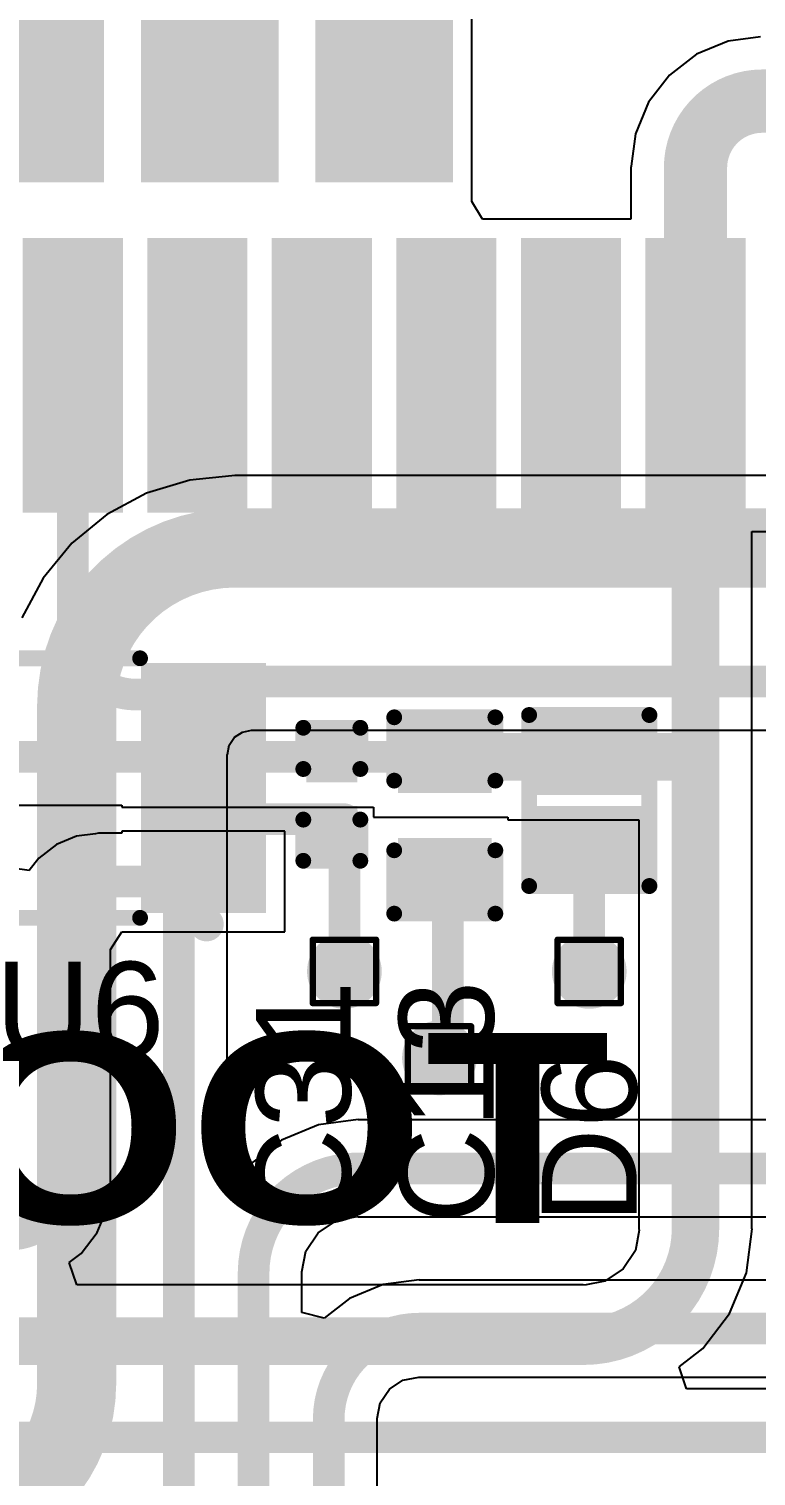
# Model space of a CAD drawing. Header units: inches. Extents: x -40 to 219, y 2 to 133.
# Drawn here: x 55.31 to 61.15, y 38.82 to 50.43 of the extents above; entities that cross this region are included whole.
import ezdxf

# ---------------------------------------------------------------- set-up
doc = ezdxf.new("R2010")
doc.units = ezdxf.units.IN
for name, color, linetype in [('Bottom Layer', 5, 'Continuous'), ('Drill Drawing', 1, 'Continuous'), ('Top Layer', 1, 'Continuous'), ('Top Overlay', 2, 'Continuous'), ('Top Paste', 8, 'Continuous'), ('Top Solder', 216, 'Continuous'), ('Via Holes', 16, 'Continuous')]:
    doc.layers.add(name, color=color, linetype=linetype)
doc.styles.add('Arial', font='', dxfattribs={"height": 0.2})
doc.styles.add('Arial Black_Bold', font='', dxfattribs={"height": 0.2})
doc.styles.get('Arial').set_extended_font_data('Arial')
doc.styles.get('Arial Black_Bold').set_extended_font_data('Arial Black', bold=True)

# ---------------------------------------------------------------- blocks, each defined once
blk = doc.blocks.new('TXB0102DCUT_21')
at = {"layer": 'Top Layer'}
for points in [[(-1.95, 0.9), (-1.15, 0.9), (-1.15, 0.6), (-1.95, 0.6)], [(1.15, 0.9), (1.95, 0.9), (1.95, 0.6), (1.15, 0.6)], [(-1.95, 0.4), (-1.15, 0.4), (-1.15, 0.1), (-1.95, 0.1)], [(1.15, 0.4), (1.95, 0.4), (1.95, 0.1), (1.15, 0.1)], [(-1.95, -0.1), (-1.15, -0.1), (-1.15, -0.4), (-1.95, -0.4)], [(1.15, -0.1), (1.95, -0.1), (1.95, -0.4), (1.15, -0.4)], [(-1.95, -0.6), (-1.15, -0.6), (-1.15, -0.9), (-1.95, -0.9)], [(1.15, -0.6), (1.95, -0.6), (1.95, -0.9), (1.15, -0.9)]]:
    blk.add_hatch(color=1, dxfattribs=at).paths.add_polyline_path(points)
at = {"layer": 'Top Paste'}
for points in [[(-1.95, 0.9), (-1.15, 0.9), (-1.15, 0.6), (-1.95, 0.6)], [(1.15, 0.9), (1.95, 0.9), (1.95, 0.6), (1.15, 0.6)], [(-1.95, 0.4), (-1.15, 0.4), (-1.15, 0.1), (-1.95, 0.1)], [(1.15, 0.4), (1.95, 0.4), (1.95, 0.1), (1.15, 0.1)], [(-1.95, -0.1), (-1.15, -0.1), (-1.15, -0.4), (-1.95, -0.4)], [(1.15, -0.1), (1.95, -0.1), (1.95, -0.4), (1.15, -0.4)], [(-1.95, -0.6), (-1.15, -0.6), (-1.15, -0.9), (-1.95, -0.9)], [(1.15, -0.6), (1.95, -0.6), (1.95, -0.9), (1.15, -0.9)]]:
    blk.add_hatch(color=8, dxfattribs=at).paths.add_polyline_path(points)
at = {"layer": 'Top Solder'}
for points in [[(-2.052, 1.002), (-1.048, 1.002), (-1.048, 0.498), (-2.052, 0.498)], [(1.048, 1.002), (2.052, 1.002), (2.052, 0.498), (1.048, 0.498)], [(-2.052, 0.502), (-1.048, 0.502), (-1.048, -0.002), (-2.052, -0.002)], [(1.048, 0.502), (2.052, 0.502), (2.052, -0.002), (1.048, -0.002)], [(-2.052, 0.002), (-1.048, 0.002), (-1.048, -0.502), (-2.052, -0.502)], [(1.048, 0.002), (2.052, 0.002), (2.052, -0.502), (1.048, -0.502)], [(-2.052, -0.498), (-1.048, -0.498), (-1.048, -1.002), (-2.052, -1.002)], [(1.048, -0.498), (2.052, -0.498), (2.052, -1.002), (1.048, -1.002)]]:
    blk.add_hatch(color=216, dxfattribs=at).paths.add_polyline_path(points)
at = {"layer": 'Top Overlay'}
for points in [[(-1.537, 1.092, 0.2, 0.2, 1), (-1.613, 1.092, 0.2, 0.2, 1)], [(-1.663, 1.092, 0.1, 0.1, 1), (-1.563, 1.092, 0.1, 0.1, 1)], [(-1.587, 1.092, 0.1, 0.1, 1), (-1.487, 1.092, 0.1, 0.1, 1)], [(-1.073, 1.041, 0.0635, 0.0635, 1), (-1.01, 1.041, 0.0635, 0.0635, 1)], [(0.933, 1.041, 0.0635, 0.0635, 1), (0.997, 1.041, 0.0635, 0.0635, 1)], [(-1.073, -1.041, 0.0635, 0.0635, 1), (-1.01, -1.041, 0.0635, 0.0635, 1)], [(0.933, -1.041, 0.0635, 0.0635, 1), (0.997, -1.041, 0.0635, 0.0635, 1)]]:
    blk.add_lwpolyline(points, format="xyseb", close=True, dxfattribs=at)
for points in [[(0.965, 1.041, 0.127, 0.127, 0), (-1.041, 1.041, 0.127, 0.127, 0)], [(0.965, -1.041, 0.127, 0.127, 0), (-1.041, -1.041, 0.127, 0.127, 0)]]:
    blk.add_lwpolyline(points, format="xyseb", dxfattribs=at)
blk = doc.blocks.new('A7672E__FASE__24')
at = {"layer": 'Top Layer'}
for points in [[(-10.35, -0.25), (-9.25, -0.25), (-9.25, -1.15), (-10.35, -1.15)], [(-11, -0.7), (-11, -1.3), (-13, -1.3), (-13, -0.7)], [(-11, -1.7), (-11, -2.3), (-13, -2.3), (-13, -1.7)], [(-10.35, -1.65), (-9.25, -1.65), (-9.25, -2.55), (-10.35, -2.55)], [(-11, -2.7), (-11, -3.3), (-13, -3.3), (-13, -2.7)], [(-10.35, -3.05), (-9.25, -3.05), (-9.25, -3.95), (-10.35, -3.95)], [(-11, -3.7), (-11, -4.3), (-13, -4.3), (-13, -3.7)], [(-11, -4.7), (-11, -5.3), (-13, -5.3), (-13, -4.7)], [(-11, -5.7), (-11, -6.3), (-13, -6.3), (-13, -5.7)]]:
    blk.add_hatch(color=1, dxfattribs=at).paths.add_polyline_path(points)
at = {"layer": 'Top Paste'}
for points in [[(-10.35, -0.25), (-9.25, -0.25), (-9.25, -1.15), (-10.35, -1.15)], [(-11, -0.7), (-11, -1.3), (-13, -1.3), (-13, -0.7)], [(-11, -1.7), (-11, -2.3), (-13, -2.3), (-13, -1.7)], [(-10.35, -1.65), (-9.25, -1.65), (-9.25, -2.55), (-10.35, -2.55)], [(-11, -2.7), (-11, -3.3), (-13, -3.3), (-13, -2.7)], [(-10.35, -3.05), (-9.25, -3.05), (-9.25, -3.95), (-10.35, -3.95)], [(-11, -3.7), (-11, -4.3), (-13, -4.3), (-13, -3.7)], [(-11, -4.7), (-11, -5.3), (-13, -5.3), (-13, -4.7)], [(-11, -5.7), (-11, -6.3), (-13, -6.3), (-13, -5.7)]]:
    blk.add_hatch(color=8, dxfattribs=at).paths.add_polyline_path(points)
at = {"layer": 'Top Solder'}
for points in [[(-10.452, -0.148), (-9.148, -0.148), (-9.148, -1.252), (-10.452, -1.252)], [(-10.898, -0.598), (-10.898, -1.402), (-13.102, -1.402), (-13.102, -0.598)], [(-10.898, -1.598), (-10.898, -2.402), (-13.102, -2.402), (-13.102, -1.598)], [(-10.452, -1.548), (-9.148, -1.548), (-9.148, -2.652), (-10.452, -2.652)], [(-10.898, -2.598), (-10.898, -3.402), (-13.102, -3.402), (-13.102, -2.598)], [(-10.452, -2.948), (-9.148, -2.948), (-9.148, -4.052), (-10.452, -4.052)], [(-10.898, -3.598), (-10.898, -4.402), (-13.102, -4.402), (-13.102, -3.598)], [(-10.898, -4.598), (-10.898, -5.402), (-13.102, -5.402), (-13.102, -4.598)], [(-10.898, -5.598), (-10.898, -6.402), (-13.102, -6.402), (-13.102, -5.598)]]:
    blk.add_hatch(color=216, dxfattribs=at).paths.add_polyline_path(points)
blk = doc.blocks.new('SOD_882_B__D___________165')
at = {"layer": 'Top Layer'}
for points in [[(-0.1, -0.4), (-0.6, -0.4), (-0.6, 0.4), (-0.1, 0.4)], [(0.6, -0.4), (0.1, -0.4), (0.1, 0.4), (0.6, 0.4)]]:
    blk.add_hatch(color=1, dxfattribs=at).paths.add_polyline_path(points)
at = {"layer": 'Top Paste'}
for points in [[(-0.1, -0.4), (-0.6, -0.4), (-0.6, 0.4), (-0.1, 0.4)], [(0.6, -0.4), (0.1, -0.4), (0.1, 0.4), (0.6, 0.4)]]:
    blk.add_hatch(color=8, dxfattribs=at).paths.add_polyline_path(points)
at = {"layer": 'Top Solder'}
for points in [[(-0.045, -0.455), (-0.655, -0.455), (-0.655, 0.455), (-0.045, 0.455)], [(0.655, -0.455), (0.045, -0.455), (0.045, 0.455), (0.655, 0.455)]]:
    blk.add_hatch(color=216, dxfattribs=at).paths.add_polyline_path(points)
at = {"layer": 'Top Overlay'}
for points in [[(0.686, 0.483, 0.127, 0.127, 0), (-0.686, 0.483, 0.127, 0.127, 0)], [(-0.686, -0.483, 0.127, 0.127, 0), (-0.686, 0.483, 0.127, 0.127, 0)], [(0.686, -0.483, 0.127, 0.127, 0), (0.686, 0.483, 0.127, 0.127, 0)], [(0.686, -0.483, 0.127, 0.127, 0), (-0.686, -0.483, 0.127, 0.127, 0)]]:
    blk.add_lwpolyline(points, format="xyseb", dxfattribs=at)
for points in [[(-0.718, 0.483, 0.0635, 0.0635, 1), (-0.654, 0.483, 0.0635, 0.0635, 1)], [(-0.718, 0.483, 0.0635, 0.0635, 1), (-0.654, 0.483, 0.0635, 0.0635, 1)], [(0.654, 0.483, 0.0635, 0.0635, 1), (0.718, 0.483, 0.0635, 0.0635, 1)], [(0.654, 0.483, 0.0635, 0.0635, 1), (0.718, 0.483, 0.0635, 0.0635, 1)], [(-0.718, -0.483, 0.0635, 0.0635, 1), (-0.654, -0.483, 0.0635, 0.0635, 1)], [(-0.718, -0.483, 0.0635, 0.0635, 1), (-0.654, -0.483, 0.0635, 0.0635, 1)], [(0.654, -0.483, 0.0635, 0.0635, 1), (0.718, -0.483, 0.0635, 0.0635, 1)], [(0.654, -0.483, 0.0635, 0.0635, 1), (0.718, -0.483, 0.0635, 0.0635, 1)]]:
    blk.add_lwpolyline(points, format="xyseb", close=True, dxfattribs=at)
blk = doc.blocks.new('CAP_0201_181')
at = {"layer": 'Top Layer'}
for points in [[(-0.45, 0.15), (-0.15, 0.15), (-0.15, -0.15), (-0.45, -0.15)], [(0.15, 0.15), (0.45, 0.15), (0.45, -0.15), (0.15, -0.15)]]:
    blk.add_hatch(color=1, dxfattribs=at).paths.add_polyline_path(points)
at = {"layer": 'Top Paste'}
for points in [[(-0.45, 0.15), (-0.15, 0.15), (-0.15, -0.15), (-0.45, -0.15)], [(0.15, 0.15), (0.45, 0.15), (0.45, -0.15), (0.15, -0.15)]]:
    blk.add_hatch(color=8, dxfattribs=at).paths.add_polyline_path(points)
at = {"layer": 'Top Solder'}
for points in [[(-0.505, 0.205), (-0.095, 0.205), (-0.095, -0.205), (-0.505, -0.205)], [(0.095, 0.205), (0.505, 0.205), (0.505, -0.205), (0.095, -0.205)]]:
    blk.add_hatch(color=216, dxfattribs=at).paths.add_polyline_path(points)
at = {"layer": 'Top Overlay'}
for points in [[(-0.203, 0.229, 0.127, 0.127, 0), (-0.533, 0.229, 0.127, 0.127, 0)], [(-0.533, -0.229, 0.127, 0.127, 0), (-0.533, 0.229, 0.127, 0.127, 0)], [(0.203, 0.229, 0.127, 0.127, 0), (0.533, 0.229, 0.127, 0.127, 0)], [(0.533, -0.229, 0.127, 0.127, 0), (0.533, 0.229, 0.127, 0.127, 0)], [(-0.203, -0.229, 0.127, 0.127, 0), (-0.533, -0.229, 0.127, 0.127, 0)], [(0.533, -0.229, 0.127, 0.127, 0), (0.203, -0.229, 0.127, 0.127, 0)]]:
    blk.add_lwpolyline(points, format="xyseb", dxfattribs=at)
for points in [[(-0.565, 0.229, 0.0635, 0.0635, 1), (-0.502, 0.229, 0.0635, 0.0635, 1)], [(-0.565, 0.229, 0.0635, 0.0635, 1), (-0.502, 0.229, 0.0635, 0.0635, 1)], [(-0.235, 0.229, 0.0635, 0.0635, 1), (-0.171, 0.229, 0.0635, 0.0635, 1)], [(0.171, 0.229, 0.0635, 0.0635, 1), (0.235, 0.229, 0.0635, 0.0635, 1)], [(0.502, 0.229, 0.0635, 0.0635, 1), (0.565, 0.229, 0.0635, 0.0635, 1)], [(0.502, 0.229, 0.0635, 0.0635, 1), (0.565, 0.229, 0.0635, 0.0635, 1)], [(-0.565, -0.229, 0.0635, 0.0635, 1), (-0.502, -0.229, 0.0635, 0.0635, 1)], [(-0.565, -0.229, 0.0635, 0.0635, 1), (-0.502, -0.229, 0.0635, 0.0635, 1)], [(-0.235, -0.229, 0.0635, 0.0635, 1), (-0.171, -0.229, 0.0635, 0.0635, 1)], [(0.171, -0.229, 0.0635, 0.0635, 1), (0.235, -0.229, 0.0635, 0.0635, 1)], [(0.502, -0.229, 0.0635, 0.0635, 1), (0.565, -0.229, 0.0635, 0.0635, 1)], [(0.502, -0.229, 0.0635, 0.0635, 1), (0.565, -0.229, 0.0635, 0.0635, 1)]]:
    blk.add_lwpolyline(points, format="xyseb", close=True, dxfattribs=at)
blk = doc.blocks.new('C___0402_199')
at = {"layer": 'Top Layer'}
for points in [[(-0.699, -0.318), (-0.699, 0.317), (-0.241, 0.317), (-0.241, -0.318)], [(0.241, -0.318), (0.241, 0.317), (0.699, 0.317), (0.699, -0.318)]]:
    blk.add_hatch(color=1, dxfattribs=at).paths.add_polyline_path(points)
at = {"layer": 'Top Paste'}
for points in [[(-0.699, -0.318), (-0.699, 0.317), (-0.241, 0.317), (-0.241, -0.318)], [(0.241, -0.318), (0.241, 0.317), (0.699, 0.317), (0.699, -0.318)]]:
    blk.add_hatch(color=8, dxfattribs=at).paths.add_polyline_path(points)
at = {"layer": 'Top Solder'}
for points in [[(-0.758, -0.377), (-0.758, 0.377), (-0.181, 0.377), (-0.181, -0.377)], [(0.181, -0.377), (0.181, 0.377), (0.759, 0.377), (0.759, -0.377)]]:
    blk.add_hatch(color=216, dxfattribs=at).paths.add_polyline_path(points)
at = {"layer": 'Top Overlay'}
for points in [[(-0.787, -0.406, 0.127, 0.127, 0), (-0.787, 0.406, 0.127, 0.127, 0)], [(-0.279, 0.406, 0.127, 0.127, 0), (-0.787, 0.406, 0.127, 0.127, 0)], [(0.787, 0.406, 0.127, 0.127, 0), (0.279, 0.406, 0.127, 0.127, 0)], [(0.787, -0.406, 0.127, 0.127, 0), (0.787, 0.406, 0.127, 0.127, 0)], [(-0.279, -0.406, 0.127, 0.127, 0), (-0.787, -0.406, 0.127, 0.127, 0)], [(0.279, -0.406, 0.127, 0.127, 0), (0.787, -0.406, 0.127, 0.127, 0)]]:
    blk.add_lwpolyline(points, format="xyseb", dxfattribs=at)
for points in [[(-0.819, 0.406, 0.0635, 0.0635, 1), (-0.756, 0.406, 0.0635, 0.0635, 1)], [(-0.819, 0.406, 0.0635, 0.0635, 1), (-0.756, 0.406, 0.0635, 0.0635, 1)], [(-0.311, 0.406, 0.0635, 0.0635, 1), (-0.248, 0.406, 0.0635, 0.0635, 1)], [(0.248, 0.406, 0.0635, 0.0635, 1), (0.311, 0.406, 0.0635, 0.0635, 1)], [(0.756, 0.406, 0.0635, 0.0635, 1), (0.819, 0.406, 0.0635, 0.0635, 1)], [(0.756, 0.406, 0.0635, 0.0635, 1), (0.819, 0.406, 0.0635, 0.0635, 1)], [(-0.819, -0.406, 0.0635, 0.0635, 1), (-0.756, -0.406, 0.0635, 0.0635, 1)], [(-0.819, -0.406, 0.0635, 0.0635, 1), (-0.756, -0.406, 0.0635, 0.0635, 1)], [(-0.311, -0.406, 0.0635, 0.0635, 1), (-0.248, -0.406, 0.0635, 0.0635, 1)], [(0.248, -0.406, 0.0635, 0.0635, 1), (0.311, -0.406, 0.0635, 0.0635, 1)], [(0.756, -0.406, 0.0635, 0.0635, 1), (0.819, -0.406, 0.0635, 0.0635, 1)], [(0.756, -0.406, 0.0635, 0.0635, 1), (0.819, -0.406, 0.0635, 0.0635, 1)]]:
    blk.add_lwpolyline(points, format="xyseb", close=True, dxfattribs=at)

msp = doc.modelspace()

# ---------------------------------------------------------------- hatches: boundary and pattern name
at = {"layer": 'Bottom Layer'}
h = msp.add_hatch(color=5, dxfattribs=at)
edge = h.paths.add_edge_path()
edge.add_arc((57.846, 42.865), 0.3, 0, 360)
h = msp.add_hatch(color=5, dxfattribs=at)
edge = h.paths.add_edge_path()
edge.add_arc((59.812, 42.865), 0.3, 0, 360)
h = msp.add_hatch(color=5, dxfattribs=at)
edge = h.paths.add_edge_path()
edge.add_arc((58.609, 42.171), 0.3, 0, 360)
at = {"layer": 'Top Layer'}
h = msp.add_hatch(color=1, dxfattribs=at)
edge = h.paths.add_edge_path()
edge.add_arc((57.846, 42.865), 0.3, 0, 360)
h = msp.add_hatch(color=1, dxfattribs=at)
edge = h.paths.add_edge_path()
edge.add_arc((59.812, 42.865), 0.3, 0, 360)
h = msp.add_hatch(color=1, dxfattribs=at)
edge = h.paths.add_edge_path()
edge.add_arc((58.609, 42.171), 0.3, 0, 360)
at = {"layer": 'Via Holes'}
h = msp.add_hatch(color=7, dxfattribs=at)
edge = h.paths.add_edge_path()
edge.add_arc((57.846, 42.865), 0.15, 0, 360)
h = msp.add_hatch(color=7, dxfattribs=at)
edge = h.paths.add_edge_path()
edge.add_arc((59.812, 42.865), 0.15, 0, 360)
h = msp.add_hatch(color=7, dxfattribs=at)
edge = h.paths.add_edge_path()
edge.add_arc((58.609, 42.171), 0.15, 0, 360)

# ---------------------------------------------------------------- linework, layer by layer
at = {"layer": 'Bottom Layer'}
for p, q in [((56.604, 46.807), (56.257, 46.701)), ((56.942, 46.84), (56.604, 46.807)), ((56.965, 46.844), (56.942, 46.84)), ((70.955, 46.844), (56.965, 46.844)), ((56.257, 46.701), (55.938, 46.53)), ((55.938, 46.53), (55.657, 46.301)), ((55.657, 46.301), (55.427, 46.02)), ((55.427, 46.02), (55.257, 45.701)), ((56.922, 44.68), (56.964, 44.743)), ((56.964, 44.743), (57.027, 44.785)), ((57.027, 44.785), (57.101, 44.8)), ((57.101, 44.8), (57.101, 44.801)), ((57.101, 44.801), (80.097, 44.801)), ((56.905, 41.358), (56.905, 44.606)), ((56.905, 44.606), (56.907, 44.606)), ((56.907, 44.606), (56.922, 44.68)), ((57.638, 41.635), (57.341, 41.512)), ((57.956, 41.677), (57.638, 41.635)), ((57.956, 41.674), (57.956, 41.677)), ((80.124, 41.674), (57.956, 41.674)), ((57.341, 41.512), (57.086, 41.316)), ((57.074, 41.301), (56.905, 41.358)), ((57.086, 41.316), (57.074, 41.301)), ((57.782, 40.866), (57.947, 40.899)), ((57.947, 40.899), (57.956, 40.897)), ((57.956, 40.897), (80.147, 40.897)), ((57.536, 40.62), (57.635, 40.767)), ((57.635, 40.767), (57.782, 40.866)), ((57.503, 40.455), (57.536, 40.62)), ((57.505, 40.446), (57.503, 40.455)), ((57.505, 40.129), (57.505, 40.446)), ((58.157, 40.352), (57.888, 40.24)), ((58.446, 40.39), (58.157, 40.352)), ((58.446, 40.388), (58.446, 40.39)), ((80.149, 40.388), (58.446, 40.388)), ((57.888, 40.24), (57.683, 40.083)), ((57.683, 40.083), (57.505, 40.129)), ((58.316, 39.586), (58.443, 39.611)), ((58.443, 39.611), (58.446, 39.611)), ((58.446, 39.611), (80.149, 39.611)), ((58.133, 39.403), (58.207, 39.513)), ((58.207, 39.513), (58.316, 39.586)), ((58.108, 39.277), (58.133, 39.403)), ((58.109, 39.274), (58.108, 39.277)), ((58.109, 34.022), (58.109, 39.274))]:
    msp.add_line(p, q, dxfattribs=at)
for points in [[(55.696, 44.993, 0.635, 0.635, -0.414214), (56.965, 46.262, 0.635, 0.635, 0)], [(56.965, 46.262, 0.635, 0.635, 0), (70.955, 46.262, 0.635, 0.635, 0)], [(55.696, 39.555, 0.635, 0.635, 0), (55.696, 44.993, 0.635, 0.635, 0)], [(56.517, 44.606, 0.254, 0.254, -0.414214), (57.101, 45.19, 0.254, 0.254, 0)], [(57.101, 45.19, 0.254, 0.254, 0), (80.492, 45.19, 0.254, 0.254, 0)], [(56.517, 36.093, 0.254, 0.254, 0), (56.517, 44.606, 0.254, 0.254, 0)], [(57.117, 40.446, 0.254, 0.254, -0.414214), (57.956, 41.285, 0.254, 0.254, 0)], [(57.956, 41.285, 0.254, 0.254, 0), (80.531, 41.285, 0.254, 0.254, 0)], [(57.117, 34.882, 0.254, 0.254, 0), (57.117, 40.446, 0.254, 0.254, 0)], [(57.72, 39.274, 0.254, 0.254, -0.414214), (58.446, 39.999, 0.254, 0.254, 0)], [(58.446, 39.999, 0.254, 0.254, 0), (80.544, 39.999, 0.254, 0.254, 0)], [(55.696, 39.555, 0.635, 0.635, -0.414214), (54.579, 38.437, 0.635, 0.635, 0)], [(57.72, 34.022, 0.254, 0.254, 0), (57.72, 39.274, 0.254, 0.254, 0)]]:
    msp.add_lwpolyline(points, format="xyseb", dxfattribs=at)
for points in [[(56.806, 46.262, 0.318, 0.318, 1), (57.124, 46.262, 0.318, 0.318, 1)], [(56.806, 46.262, 0.318, 0.318, 1), (57.124, 46.262, 0.318, 0.318, 1)], [(55.537, 44.993, 0.318, 0.318, 1), (55.855, 44.993, 0.318, 0.318, 1)], [(55.537, 44.993, 0.318, 0.318, 1), (55.855, 44.993, 0.318, 0.318, 1)], [(57.037, 45.19, 0.127, 0.127, 1), (57.164, 45.19, 0.127, 0.127, 1)], [(57.037, 45.19, 0.127, 0.127, 1), (57.164, 45.19, 0.127, 0.127, 1)], [(56.453, 44.606, 0.127, 0.127, 1), (56.58, 44.606, 0.127, 0.127, 1)], [(56.453, 44.606, 0.127, 0.127, 1), (56.58, 44.606, 0.127, 0.127, 1)], [(57.893, 41.285, 0.127, 0.127, 1), (58.02, 41.285, 0.127, 0.127, 1)], [(57.893, 41.285, 0.127, 0.127, 1), (58.02, 41.285, 0.127, 0.127, 1)], [(57.053, 40.446, 0.127, 0.127, 1), (57.18, 40.446, 0.127, 0.127, 1)], [(57.053, 40.446, 0.127, 0.127, 1), (57.18, 40.446, 0.127, 0.127, 1)], [(58.382, 39.999, 0.127, 0.127, 1), (58.509, 39.999, 0.127, 0.127, 1)], [(58.382, 39.999, 0.127, 0.127, 1), (58.509, 39.999, 0.127, 0.127, 1)], [(55.537, 39.555, 0.318, 0.318, 1), (55.855, 39.555, 0.318, 0.318, 1)], [(55.537, 39.555, 0.318, 0.318, 1), (55.855, 39.555, 0.318, 0.318, 1)], [(57.657, 39.274, 0.127, 0.127, 1), (57.784, 39.274, 0.127, 0.127, 1)], [(57.657, 39.274, 0.127, 0.127, 1), (57.784, 39.274, 0.127, 0.127, 1)]]:
    msp.add_lwpolyline(points, format="xyseb", close=True, dxfattribs=at)
at = {"layer": 'Drill Drawing'}
for points in [[(57.592, 43.119, 0.0508, 0.0508, 0), (58.1, 43.119, 0.0508, 0.0508, 0)], [(57.592, 42.611, 0.0508, 0.0508, 0), (57.592, 43.119, 0.0508, 0.0508, 0)], [(58.1, 42.611, 0.0508, 0.0508, 0), (58.1, 43.119, 0.0508, 0.0508, 0)], [(59.558, 43.119, 0.0508, 0.0508, 0), (60.066, 43.119, 0.0508, 0.0508, 0)], [(59.558, 42.611, 0.0508, 0.0508, 0), (59.558, 43.119, 0.0508, 0.0508, 0)], [(60.066, 42.611, 0.0508, 0.0508, 0), (60.066, 43.119, 0.0508, 0.0508, 0)], [(57.592, 42.611, 0.0508, 0.0508, 0), (58.1, 42.611, 0.0508, 0.0508, 0)], [(59.558, 42.611, 0.0508, 0.0508, 0), (60.066, 42.611, 0.0508, 0.0508, 0)], [(58.355, 42.425, 0.0508, 0.0508, 0), (58.863, 42.425, 0.0508, 0.0508, 0)], [(58.355, 41.917, 0.0508, 0.0508, 0), (58.355, 42.425, 0.0508, 0.0508, 0)], [(58.863, 41.917, 0.0508, 0.0508, 0), (58.863, 42.425, 0.0508, 0.0508, 0)], [(58.355, 41.917, 0.0508, 0.0508, 0), (58.863, 41.917, 0.0508, 0.0508, 0)]]:
    msp.add_lwpolyline(points, format="xyseb", dxfattribs=at)
for points in [[(57.579, 43.119, 0.0254, 0.0254, 1), (57.605, 43.119, 0.0254, 0.0254, 1)], [(57.579, 43.119, 0.0254, 0.0254, 1), (57.605, 43.119, 0.0254, 0.0254, 1)], [(58.087, 43.119, 0.0254, 0.0254, 1), (58.113, 43.119, 0.0254, 0.0254, 1)], [(58.087, 43.119, 0.0254, 0.0254, 1), (58.113, 43.119, 0.0254, 0.0254, 1)], [(59.545, 43.119, 0.0254, 0.0254, 1), (59.571, 43.119, 0.0254, 0.0254, 1)], [(59.545, 43.119, 0.0254, 0.0254, 1), (59.571, 43.119, 0.0254, 0.0254, 1)], [(60.053, 43.119, 0.0254, 0.0254, 1), (60.079, 43.119, 0.0254, 0.0254, 1)], [(60.053, 43.119, 0.0254, 0.0254, 1), (60.079, 43.119, 0.0254, 0.0254, 1)], [(57.579, 42.611, 0.0254, 0.0254, 1), (57.605, 42.611, 0.0254, 0.0254, 1)], [(57.579, 42.611, 0.0254, 0.0254, 1), (57.605, 42.611, 0.0254, 0.0254, 1)], [(58.087, 42.611, 0.0254, 0.0254, 1), (58.113, 42.611, 0.0254, 0.0254, 1)], [(58.087, 42.611, 0.0254, 0.0254, 1), (58.113, 42.611, 0.0254, 0.0254, 1)], [(59.545, 42.611, 0.0254, 0.0254, 1), (59.571, 42.611, 0.0254, 0.0254, 1)], [(59.545, 42.611, 0.0254, 0.0254, 1), (59.571, 42.611, 0.0254, 0.0254, 1)], [(60.053, 42.611, 0.0254, 0.0254, 1), (60.079, 42.611, 0.0254, 0.0254, 1)], [(60.053, 42.611, 0.0254, 0.0254, 1), (60.079, 42.611, 0.0254, 0.0254, 1)], [(58.343, 42.425, 0.0254, 0.0254, 1), (58.368, 42.425, 0.0254, 0.0254, 1)], [(58.343, 42.425, 0.0254, 0.0254, 1), (58.368, 42.425, 0.0254, 0.0254, 1)], [(58.851, 42.425, 0.0254, 0.0254, 1), (58.876, 42.425, 0.0254, 0.0254, 1)], [(58.851, 42.425, 0.0254, 0.0254, 1), (58.876, 42.425, 0.0254, 0.0254, 1)], [(58.343, 41.917, 0.0254, 0.0254, 1), (58.368, 41.917, 0.0254, 0.0254, 1)], [(58.343, 41.917, 0.0254, 0.0254, 1), (58.368, 41.917, 0.0254, 0.0254, 1)], [(58.851, 41.917, 0.0254, 0.0254, 1), (58.876, 41.917, 0.0254, 0.0254, 1)], [(58.851, 41.917, 0.0254, 0.0254, 1), (58.876, 41.917, 0.0254, 0.0254, 1)]]:
    msp.add_lwpolyline(points, format="xyseb", close=True, dxfattribs=at)
at = {"layer": 'Top Layer'}
for p, q in [((58.869, 49.079), (58.869, 50.651)), ((60.928, 50.329), (60.674, 50.223)), ((61.187, 50.363), (60.928, 50.329)), ((60.674, 50.223), (60.456, 50.056)), ((60.456, 50.056), (60.289, 49.838)), ((60.289, 49.838), (60.183, 49.584)), ((60.183, 49.584), (60.149, 49.325)), ((60.149, 49.325), (60.147, 49.311)), ((60.147, 49.311), (60.147, 48.901)), ((58.869, 49.043), (58.869, 49.079)), ((58.955, 48.901), (58.869, 49.043)), ((60.147, 48.901), (58.955, 48.901)), ((61.118, 44.586), (61.118, 46.393)), ((61.118, 46.393), (61.436, 46.393)), ((61.118, 40.799), (61.118, 44.586)), ((55.156, 44.198), (56.06, 44.198)), ((56.06, 44.198), (56.06, 44.182)), ((56.06, 44.182), (58.08, 44.182)), ((58.08, 44.182), (58.08, 44.103)), ((58.08, 44.103), (59.158, 44.103)), ((59.158, 44.103), (59.158, 44.082)), ((59.158, 44.082), (60.211, 44.082)), ((60.211, 44.082), (60.211, 40.799)), ((55.696, 43.95), (55.533, 43.882)), ((55.847, 43.97), (55.696, 43.95)), ((55.872, 43.974), (55.847, 43.97)), ((56.06, 43.974), (55.872, 43.974)), ((57.368, 43.99), (56.06, 43.99)), ((56.06, 43.99), (56.06, 43.974)), ((57.368, 43.182), (57.368, 43.99)), ((55.392, 43.774), (55.316, 43.675)), ((55.533, 43.882), (55.392, 43.774)), ((55.316, 43.675), (55.182, 43.694)), ((55.969, 43.042), (56.06, 43.182)), ((56.06, 43.182), (57.368, 43.182)), ((55.969, 41.171), (55.969, 43.042)), ((55.941, 40.963), (55.967, 41.162)), ((55.967, 41.162), (55.969, 41.171)), ((55.861, 40.769), (55.941, 40.963)), ((55.733, 40.603), (55.861, 40.769)), ((60.214, 40.788), (60.182, 40.626)), ((60.211, 40.799), (60.214, 40.788)), ((61.074, 40.448), (61.121, 40.799)), ((61.121, 40.799), (61.118, 40.799)), ((55.637, 40.529), (55.733, 40.603)), ((55.697, 40.351), (55.637, 40.529)), ((60.182, 40.626), (60.083, 40.479)), ((60.083, 40.479), (59.936, 40.381)), ((60.939, 40.121), (61.074, 40.448)), ((59.763, 40.351), (55.697, 40.351)), ((59.775, 40.349), (59.763, 40.351)), ((59.936, 40.381), (59.775, 40.349)), ((60.723, 39.839), (60.939, 40.121)), ((60.533, 39.693), (60.723, 39.839)), ((60.593, 39.516), (60.533, 39.693)), ((64.203, 39.516), (60.593, 39.516))]:
    msp.add_line(p, q, dxfattribs=at)
for points in [[(60.665, 49.311, 0.508, 0.508, -0.414214), (61.201, 49.847, 0.508, 0.508, 0)], [(61.201, 49.847, 0.508, 0.508, 0), (63.997, 49.847, 0.508, 0.508, 0)], [(60.665, 47.647, 0.508, 0.508, 0), (60.665, 49.311, 0.508, 0.508, 0)], [(60.665, 44.586, 0.381, 0.381, 0), (60.665, 47.647, 0.381, 0.381, 0)], [(55.665, 45.591, 0.254, 0.254, 0), (55.665, 47.647, 0.254, 0.254, 0)], [(56.169, 45.086, 0.254, 0.254, -0.414214), (55.665, 45.591, 0.254, 0.254, 0)], [(56.169, 45.086, 0.254, 0.254, 0), (56.714, 45.086, 0.254, 0.254, 0)], [(53.614, 44.586, 0.254, 0.254, 0), (56.103, 44.586, 0.254, 0.254, 0)], [(56.128, 44.586, 0.254, 0.254, 0), (56.714, 44.586, 0.254, 0.254, 0)], [(56.714, 44.586, 0.254, 0.254, 0), (57.745, 44.586, 0.254, 0.254, 0)], [(57.745, 44.586, 0.254, 0.254, 0), (58.652, 44.586, 0.254, 0.254, 0)], [(58.652, 44.586, 0.254, 0.254, 0), (58.931, 44.586, 0.254, 0.254, 0)], [(58.931, 44.586, 0.381, 0.381, 0), (60.665, 44.586, 0.381, 0.381, 0)], [(60.665, 40.799, 0.381, 0.381, 0), (60.665, 44.586, 0.381, 0.381, 0)], [(56.714, 44.086, 0.254, 0.254, 0), (57.746, 44.086, 0.254, 0.254, 0)], [(57.746, 44.086, 0.254, 0.254, 0), (57.846, 44.086, 0.254, 0.254, 0)], [(57.746, 44.086, 0.254, 0.254, -0.414214), (57.846, 43.986, 0.254, 0.254, 0)], [(57.846, 42.865, 0.254, 0.254, 0), (57.846, 43.986, 0.254, 0.254, 0)], [(59.812, 42.865, 0.254, 0.254, 0), (59.812, 43.886, 0.254, 0.254, 0)], [(58.676, 42.237, 0.254, 0.254, 0), (58.676, 43.748, 0.254, 0.254, 0)], [(55.58, 43.295, 0.254, 0.254, -0.414214), (55.872, 43.586, 0.254, 0.254, 0)], [(55.872, 43.586, 0.254, 0.254, 0), (56.714, 43.586, 0.254, 0.254, 0)], [(55.58, 41.171, 0.254, 0.254, 0), (55.58, 43.295, 0.254, 0.254, 0)], [(58.609, 42.171, 0.254, 0.254, 0), (58.676, 42.237, 0.254, 0.254, 0)], [(55.58, 41.171, 0.254, 0.254, -0.414214), (55.164, 40.755, 0.254, 0.254, 0)], [(60.665, 40.799, 0.381, 0.381, -0.414214), (59.763, 39.898, 0.381, 0.381, 0)], [(40.278, 39.898, 0.381, 0.381, 0), (59.763, 39.898, 0.381, 0.381, 0)], [(40.939, 39.127, 0.254, 0.254, 0), (64.203, 39.127, 0.254, 0.254, 0)]]:
    msp.add_lwpolyline(points, format="xyseb", dxfattribs=at)
for points in [[(61.074, 49.847, 0.254, 0.254, 1), (61.328, 49.847, 0.254, 0.254, 1)], [(61.074, 49.847, 0.254, 0.254, 1), (61.328, 49.847, 0.254, 0.254, 1)], [(60.538, 49.311, 0.254, 0.254, 1), (60.792, 49.311, 0.254, 0.254, 1)], [(60.538, 49.311, 0.254, 0.254, 1), (60.792, 49.311, 0.254, 0.254, 1)], [(60.538, 47.647, 0.254, 0.254, 1), (60.792, 47.647, 0.254, 0.254, 1)], [(60.569, 47.647, 0.191, 0.191, 1), (60.76, 47.647, 0.191, 0.191, 1)], [(55.601, 47.647, 0.127, 0.127, 1), (55.728, 47.647, 0.127, 0.127, 1)], [(55.601, 45.591, 0.127, 0.127, 1), (55.728, 45.591, 0.127, 0.127, 1)], [(55.601, 45.591, 0.127, 0.127, 1), (55.728, 45.591, 0.127, 0.127, 1)], [(56.106, 45.086, 0.127, 0.127, 1), (56.233, 45.086, 0.127, 0.127, 1)], [(56.106, 45.086, 0.127, 0.127, 1), (56.233, 45.086, 0.127, 0.127, 1)], [(56.651, 45.086, 0.127, 0.127, 1), (56.778, 45.086, 0.127, 0.127, 1)], [(56.039, 44.586, 0.127, 0.127, 1), (56.166, 44.586, 0.127, 0.127, 1)], [(56.064, 44.586, 0.127, 0.127, 1), (56.191, 44.586, 0.127, 0.127, 1)], [(56.651, 44.586, 0.127, 0.127, 1), (56.778, 44.586, 0.127, 0.127, 1)], [(56.651, 44.586, 0.127, 0.127, 1), (56.778, 44.586, 0.127, 0.127, 1)], [(57.681, 44.586, 0.127, 0.127, 1), (57.808, 44.586, 0.127, 0.127, 1)], [(57.681, 44.586, 0.127, 0.127, 1), (57.808, 44.586, 0.127, 0.127, 1)], [(58.588, 44.586, 0.127, 0.127, 1), (58.715, 44.586, 0.127, 0.127, 1)], [(58.588, 44.586, 0.127, 0.127, 1), (58.715, 44.586, 0.127, 0.127, 1)], [(58.836, 44.586, 0.191, 0.191, 1), (59.026, 44.586, 0.191, 0.191, 1)], [(58.868, 44.586, 0.127, 0.127, 1), (58.995, 44.586, 0.127, 0.127, 1)], [(60.569, 44.586, 0.191, 0.191, 1), (60.76, 44.586, 0.191, 0.191, 1)], [(60.569, 44.586, 0.191, 0.191, 1), (60.76, 44.586, 0.191, 0.191, 1)], [(60.569, 44.586, 0.191, 0.191, 1), (60.76, 44.586, 0.191, 0.191, 1)], [(56.651, 44.086, 0.127, 0.127, 1), (56.778, 44.086, 0.127, 0.127, 1)], [(57.683, 44.086, 0.127, 0.127, 1), (57.81, 44.086, 0.127, 0.127, 1)], [(57.683, 44.086, 0.127, 0.127, 1), (57.81, 44.086, 0.127, 0.127, 1)], [(57.683, 44.086, 0.127, 0.127, 1), (57.81, 44.086, 0.127, 0.127, 1)], [(57.783, 44.086, 0.127, 0.127, 1), (57.91, 44.086, 0.127, 0.127, 1)], [(57.783, 43.986, 0.127, 0.127, 1), (57.91, 43.986, 0.127, 0.127, 1)], [(57.783, 43.986, 0.127, 0.127, 1), (57.91, 43.986, 0.127, 0.127, 1)], [(59.749, 43.886, 0.127, 0.127, 1), (59.876, 43.886, 0.127, 0.127, 1)], [(58.612, 43.748, 0.127, 0.127, 1), (58.739, 43.748, 0.127, 0.127, 1)], [(55.808, 43.586, 0.127, 0.127, 1), (55.935, 43.586, 0.127, 0.127, 1)], [(55.808, 43.586, 0.127, 0.127, 1), (55.935, 43.586, 0.127, 0.127, 1)], [(56.651, 43.586, 0.127, 0.127, 1), (56.778, 43.586, 0.127, 0.127, 1)], [(55.517, 43.295, 0.127, 0.127, 1), (55.644, 43.295, 0.127, 0.127, 1)], [(55.517, 43.295, 0.127, 0.127, 1), (55.644, 43.295, 0.127, 0.127, 1)], [(57.783, 42.865, 0.127, 0.127, 1), (57.91, 42.865, 0.127, 0.127, 1)], [(59.749, 42.865, 0.127, 0.127, 1), (59.876, 42.865, 0.127, 0.127, 1)], [(58.546, 42.171, 0.127, 0.127, 1), (58.673, 42.171, 0.127, 0.127, 1)], [(58.612, 42.237, 0.127, 0.127, 1), (58.739, 42.237, 0.127, 0.127, 1)], [(58.612, 42.237, 0.127, 0.127, 1), (58.739, 42.237, 0.127, 0.127, 1)], [(55.517, 41.171, 0.127, 0.127, 1), (55.644, 41.171, 0.127, 0.127, 1)], [(55.517, 41.171, 0.127, 0.127, 1), (55.644, 41.171, 0.127, 0.127, 1)], [(60.569, 40.799, 0.191, 0.191, 1), (60.76, 40.799, 0.191, 0.191, 1)], [(60.569, 40.799, 0.191, 0.191, 1), (60.76, 40.799, 0.191, 0.191, 1)], [(59.668, 39.898, 0.191, 0.191, 1), (59.858, 39.898, 0.191, 0.191, 1)], [(59.668, 39.898, 0.191, 0.191, 1), (59.858, 39.898, 0.191, 0.191, 1)]]:
    msp.add_lwpolyline(points, format="xyseb", close=True, dxfattribs=at)

# ---------------------------------------------------------------- block references
for name, p, rotation in [('A7672E__FASE__24', (54.665, 59.647), 90), ('TXB0102DCUT_21', (55.164, 44.336), 180), ('C___0402_199', (58.652, 44.116), 270), ('SOD_882_B__D___________165', (59.812, 44.236), 270), ('CAP_0201_181', (57.745, 44.286), 270)]:
    msp.add_blockref(name, p, dxfattribs=dict(rotation=rotation))

# ---------------------------------------------------------------- texts
at = {"layer": 'Top Overlay', "style": 'Arial'}
msp.add_text('U6', height=0.762, dxfattribs=at).set_placement((55.042, 42.18))
at = {"layer": 'Top Overlay'}
for s, height, rotation, style, p in [('C31', 0.762, 90, 'Arial', (57.897, 40.839)), ('C13', 0.762, 90, 'Arial', (59.045, 40.839)), ('BOOT', 1.524, 360, 'Arial Black_Bold', (52.942, 40.846)), ('D6', 0.762, 90, 'Arial', (60.193, 40.839))]:
    msp.add_text(s, height=height, rotation=rotation, dxfattribs=dict(at, style=style)).set_placement(p)

doc.saveas('drawing.dxf')
